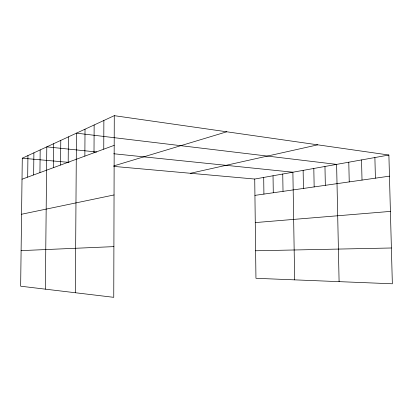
<?xml version="1.0" encoding="UTF-8"?>
<svg xmlns="http://www.w3.org/2000/svg" width="413" height="413" viewBox="0 0 413 413"><rect width="100%" height="100%" fill="white"/><g stroke="black" fill="none" stroke-linecap="round" stroke-linejoin="round"><path stroke-width="0.62" d="M114.272 115.671L113.756 297.329L20.65 286.204L22.281 158.2L114.272 115.671L388.891 155.03L392.35 283.783L255.952 278.305L254.728 179.041L388.891 155.03M103.756 149.176L103.869 120.477M84.861 156.119L85.021 129.192M94.004 152.764L94.143 124.979M68.186 162.247L68.388 136.884M75.347 292.74L76.451 133.156L336.61 164.384L339.094 281.645M53.375 167.688L53.597 143.724M60.566 165.045L60.783 140.399M39.932 172.629L40.175 149.929M45.363 289.157L46.803 146.863L96.694 152.005M27.681 177.131L27.939 155.582M33.644 174.942L33.897 152.831M22.013 179.211L114.184 145.345M113.735 165.923L226.768 131.793M190.445 173.274L317.752 144.834M21.569 214.249L114.045 194.951M254.929 195.375L389.459 176.16M255.265 222.581L390.409 211.404M21.104 250.624L113.9 246.623M255.611 250.774L391.39 247.991M22.281 158.2L69.064 162.392M113.807 166.403L254.728 179.041M113.714 153.755L292.884 172.211L294.65 279.859M374.885 157.534L375.412 178.168M361.535 159.924L362.015 180.078M348.789 162.206L349.233 181.906M324.964 166.47L325.341 185.318M313.813 168.463L314.159 186.913M303.132 170.378L303.447 188.447M282.75 174.023L283.019 191.364M273.034 175.762L273.277 192.757M263.7 177.435L263.917 194.089"/></g></svg>
